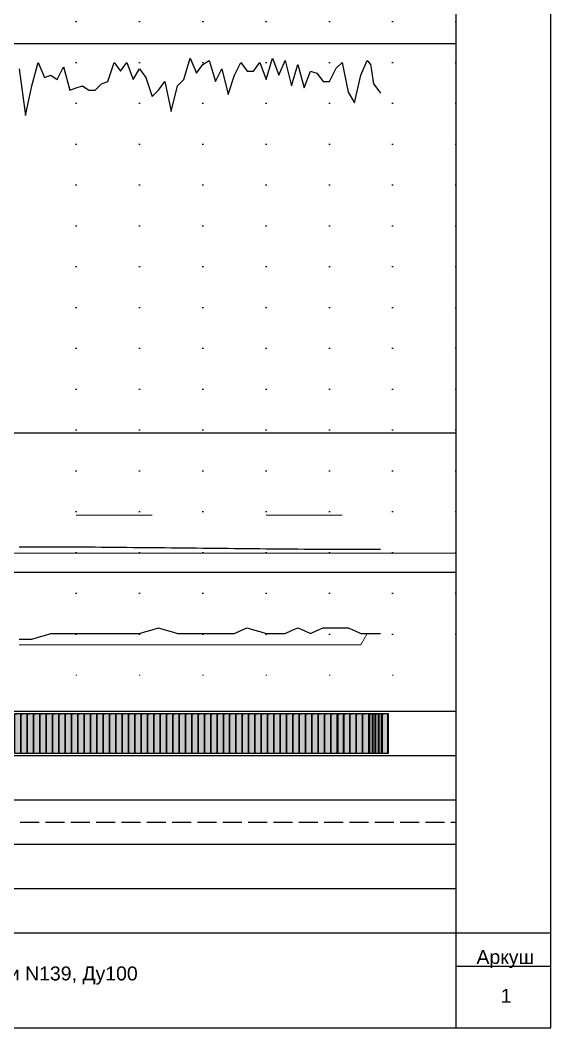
# Model space of a CAD drawing. Header units: millimetres. Extents: x -226 to 1784, y 10 to 1137.
# Drawn here: x 321.1 to 405, y 10.5 to 169.7 of the extents above; entities that cross this region are included whole.
import ezdxf

# ---------------------------------------------------------------- set-up
doc = ezdxf.new("R2010")
doc.units = ezdxf.units.MM
for name, pattern in [('ACAD_ISO03W100', [30, 12, -18]), ('DOT', [6.35, 0, -6.35]), ('HID-3', [4, 3, -1])]:
    doc.linetypes.add(name, pattern=pattern)
for name, color, linetype in [('График_G', 1, 'Continuous'), ('График_Rгр.', 79, 'Continuous'), ('График_Глуб', 36, 'Continuous'), ('График_Среза_НеНормативной_Глубины', 10, 'Continuous'), ('Кор сред грунта', 2, 'Continuous'), ('Макет', 7, 'Continuous'), ('Перешкоди', 7, 'Continuous')]:
    doc.layers.add(name, color=color, linetype=linetype)
for name, color, linetype, lineweight in [('График_Rгр_20Ом.', 1, 'Continuous', 0), ('График_Rгр_50Ом.', 76, 'ACAD_ISO03W100', 0), ('График_Нормативной_Глубины', 3, 'Continuous', 0), ('Текст', 7, 'Continuous', 0)]:
    doc.layers.add(name, color=color, linetype=linetype, lineweight=lineweight)
doc.styles.get("Standard").update_dxf_attribs({"font": 'arial.ttf'})

# ---------------------------------------------------------------- blocks, each defined once
blk = doc.blocks.new('Кор_сред_грунта')
at = {"layer": 'Кор сред грунта'}
h = blk.add_hatch(color=256, dxfattribs=at)
h.dxf.hatch_style = 1
h.set_gradient(color1=(255, 255, 0), color2=(255, 255, 0), tint=0.59)
h.paths.add_polyline_path([(1.25, -201.89), (0.25, -201.89), (0.25, -208.09), (1.25, -208.09)])
for p, q in [((0.75, -201.89), (0.25, -201.89)), ((0.25, -201.89), (0.25, -208.09)), ((0.45, -201.89), (0.6, -201.89)), ((1.25, -201.89), (0.75, -201.89)), ((0.9, -201.89), (0.9, -201.89)), ((1.25, -208.09), (1.25, -201.89)), ((0.25, -208.09), (1.25, -208.09))]:
    blk.add_line(p, q, dxfattribs=at)
blk = doc.blocks.new('Кор_выс_грунта')
at = {"layer": 'График_G'}
h = blk.add_hatch(color=1, dxfattribs=at)
h.dxf.hatch_style = 1
h.set_gradient(color1=(255, 0, 0), color2=(255, 10, 10), one_color=1, tint=0.53)
h.paths.add_polyline_path([(1.25, -201.89), (0.75, -201.89), (0.25, -201.89), (0.25, -208.09), (1.25, -208.09)])
at = {"layer": 'График_G', "color": 1}
for p, q in [((1.25, -201.89), (0.25, -201.89)), ((0.25, -201.89), (0.25, -208.09)), ((1.05, -201.89), (0.45, -201.89)), ((1.25, -208.09), (1.25, -201.89)), ((0.25, -208.09), (1.25, -208.09))]:
    blk.add_line(p, q, dxfattribs=at)

msp = doc.modelspace()

# ---------------------------------------------------------------- linework, layer by layer
at = {"layer": 'График_G'}
msp.add_lwpolyline([(321, 161.99), (322, 154.61), (323, 159.31), (324, 162.99), (325, 160.65), (326, 160.98), (327, 160.31), (328, 162.32), (329, 158.64), (330, 158.97), (331, 159.31), (332, 158.64), (333, 158.64), (334, 159.64), (335, 159.98), (336, 162.99), (337, 161.65), (338, 162.99), (339, 160.31), (340, 161.99), (341, 160.65), (342, 157.63), (343, 158.64), (344, 159.98), (345, 155.28), (346, 159.31), (347, 160.31), (348, 163.66), (349, 161.32), (350, 162.66), (351, 163.33), (352, 159.98), (353, 161.99), (354, 157.96), (355, 160.98), (356, 162.99), (357, 161.65), (358, 161.65), (359, 162.99), (360, 160.31), (361, 163.66), (362, 160.98), (363, 163.33), (364, 159.31), (365, 162.66), (366, 158.97), (367, 161.65), (368, 161.32), (369, 159.98), (370, 159.98), (371, 161.99), (371.1, 162.09), (372, 162.99), (373, 158.3), (374, 156.62), (375, 160.98), (376, 163.33), (376.1, 163.2), (376.5, 162.66), (376.6, 162.06), (377, 159.64), (378, 158.3), (378.1, 158.17)], dxfattribs=at)
at = {"layer": 'График_Rгр.'}
msp.add_lwpolyline([(321, 86.5), (322, 86.5), (323, 86.5), (324, 86.5), (325, 86.5), (326, 86.5), (327, 86.5), (328, 86.5), (329, 86.5), (330, 86.5), (331, 86.49), (332, 86.48), (333, 86.47), (334, 86.46), (335, 86.45), (336, 86.44), (337, 86.43), (338, 86.42), (339, 86.41), (340, 86.4), (341, 86.39), (342, 86.38), (343, 86.37), (344, 86.36), (345, 86.35), (346, 86.34), (347, 86.33), (348, 86.32), (349, 86.31), (350, 86.3), (351, 86.29), (352, 86.28), (353, 86.27), (354, 86.26), (355, 86.25), (356, 86.24), (357, 86.23), (358, 86.22), (359, 86.21), (360, 86.2), (361, 86.19), (362, 86.18), (363, 86.17), (364, 86.16), (365, 86.15), (366, 86.14), (367, 86.13), (368, 86.12), (369, 86.11), (370, 86.1), (371, 86.1), (371.1, 86.1), (372, 86.1), (373, 86.1), (374, 86.1), (375, 86.1), (376, 86.1), (376.1, 86.1), (376.5, 86.1), (376.6, 86.1), (377, 86.1), (378, 86.1), (378.1, 86.1)], dxfattribs=at)
at = {"layer": 'График_Rгр_20Ом.'}
msp.add_lwpolyline([(90, 85.5), (390, 85.5)], dxfattribs=at)
at = {"layer": 'График_Rгр_50Ом.'}
msp.add_lwpolyline([(90, 91.5), (390, 91.5)], dxfattribs=at)
at = {"layer": 'График_Глуб'}
msp.add_lwpolyline([(376, 72.8), (376.1, 72.8), (376.5, 72.8), (376.6, 72.8), (377, 72.8), (378, 72.8), (378.1, 72.8)], dxfattribs=at)
at = {"layer": 'График_Нормативной_Глубины'}
msp.add_lwpolyline([(321, 71), (322, 71), (323, 71), (324, 71), (325, 71), (326, 71), (327, 71), (328, 71), (329, 71), (330, 71), (331, 71), (332, 71), (333, 71), (334, 71), (335, 71), (336, 71), (337, 71), (338, 71), (339, 71), (340, 71), (341, 71), (342, 71), (343, 71), (344, 71), (345, 71), (346, 71), (347, 71), (348, 71), (349, 71), (350, 71), (351, 71), (352, 71), (353, 71), (354, 71), (355, 71), (356, 71), (357, 71), (358, 71), (359, 71), (360, 71), (361, 71), (362, 71), (363, 71), (364, 71), (365, 71), (366, 71), (367, 71), (368, 71), (369, 71), (370, 71), (371, 71), (371.1, 71), (372, 71), (373, 71), (374, 71), (375, 71), (376, 72.8), (376.1, 72.8), (376.5, 72.8), (376.6, 72.8), (377, 72.8), (378, 72.8), (378.1, 72.8)], dxfattribs=at)
at = {"layer": 'График_Среза_НеНормативной_Глубины'}
msp.add_lwpolyline([(321, 71.9), (322, 71.9), (323, 71.9), (324, 72.2), (325, 72.5), (326, 72.8), (327, 72.8), (328, 72.8), (329, 72.8), (330, 72.8), (331, 72.8), (332, 72.8), (333, 72.8), (334, 72.8), (335, 72.8), (336, 72.8), (337, 72.8), (338, 72.8), (339, 72.8), (340, 72.8), (341, 73.1), (342, 73.4), (343, 73.7), (344, 73.4), (345, 73.1), (346, 72.8), (347, 72.8), (348, 72.8), (349, 72.8), (350, 72.8), (351, 72.8), (352, 72.8), (353, 72.8), (354, 72.8), (355, 72.8), (356, 73.25), (357, 73.7), (358, 73.4), (359, 73.1), (360, 72.8), (361, 72.8), (362, 72.8), (363, 72.8), (364, 73.25), (365, 73.7), (366, 73.25), (367, 72.8), (368, 73.25), (369, 73.7), (370, 73.7), (371, 73.7), (371.1, 73.7), (372, 73.7), (373, 73.7), (374, 73.25), (375, 72.8), (376, 72.8)], dxfattribs=at)
at = {"layer": 'Макет', "lineweight": -2}
for p, q in [((405, 10.51), (405, 297.48)), ((390, 237.51), (390, 25.51)), ((20, 166.01), (390, 166.01)), ((20, 104.51), (390, 104.51)), ((20, 82.51), (390, 82.51)), ((20, 60.51), (390, 60.51)), ((20, 53.51), (390, 53.51)), ((20, 46.51), (390, 46.51)), ((20, 46.51), (390, 46.51)), ((20, 39.51), (390, 39.51)), ((20, 32.51), (390, 32.51)), ((20, 25.51), (405, 25.51)), ((9.04, 10.51), (405, 10.51))]:
    msp.add_line(p, q, dxfattribs=at)
at = {"layer": 'Макет', "linetype": 'DOT', "lineweight": -2}
for p, q in [((330, 227.51), (330, 60.51)), ((340, 227.51), (340, 60.51)), ((350, 227.51), (350, 60.51)), ((360, 227.51), (360, 60.51)), ((370, 227.51), (370, 60.51)), ((380, 227.51), (380, 60.51)), ((390, 227.51), (390, 60.51))]:
    msp.add_line(p, q, dxfattribs=at)
at = {"layer": 'Макет', "linetype": 'HID-3', "lineweight": -2}
msp.add_line((81.17, 43.01), (390, 43.01), dxfattribs=at)
at = {"layer": 'Макет'}
for points in [[(390, 25.51), (390, 10.51)], [(390, 20.24), (405, 20.24)]]:
    msp.add_lwpolyline(points, dxfattribs=at)

# ---------------------------------------------------------------- block references
at = {"layer": 'Перешкоди'}
for name, p in [('Кор_сред_грунта', (320, 262)), ('Кор_сред_грунта', (321, 262)), ('Кор_сред_грунта', (322, 262)), ('Кор_сред_грунта', (323, 262)), ('Кор_сред_грунта', (324, 262)), ('Кор_сред_грунта', (325, 262)), ('Кор_сред_грунта', (326, 262)), ('Кор_сред_грунта', (327, 262)), ('Кор_сред_грунта', (328, 262)), ('Кор_сред_грунта', (329, 262)), ('Кор_сред_грунта', (330, 262)), ('Кор_сред_грунта', (331, 262)), ('Кор_сред_грунта', (332, 262)), ('Кор_сред_грунта', (333, 262)), ('Кор_сред_грунта', (334, 262)), ('Кор_сред_грунта', (335, 262)), ('Кор_сред_грунта', (336, 262)), ('Кор_сред_грунта', (337, 262)), ('Кор_сред_грунта', (338, 262)), ('Кор_сред_грунта', (339, 262)), ('Кор_сред_грунта', (340, 262)), ('Кор_сред_грунта', (341, 262)), ('Кор_сред_грунта', (342, 262)), ('Кор_сред_грунта', (343, 262)), ('Кор_сред_грунта', (344, 262)), ('Кор_сред_грунта', (345, 262)), ('Кор_сред_грунта', (346, 262)), ('Кор_сред_грунта', (347, 262)), ('Кор_сред_грунта', (348, 262)), ('Кор_сред_грунта', (349, 262)), ('Кор_сред_грунта', (350, 262)), ('Кор_сред_грунта', (351, 262)), ('Кор_сред_грунта', (352, 262)), ('Кор_сред_грунта', (353, 262)), ('Кор_сред_грунта', (354, 262)), ('Кор_сред_грунта', (355, 262)), ('Кор_сред_грунта', (356, 262)), ('Кор_сред_грунта', (357, 262)), ('Кор_сред_грунта', (358, 262)), ('Кор_сред_грунта', (359, 262)), ('Кор_сред_грунта', (360, 262)), ('Кор_сред_грунта', (361, 262)), ('Кор_сред_грунта', (362, 262)), ('Кор_сред_грунта', (363, 262)), ('Кор_сред_грунта', (364, 262)), ('Кор_сред_грунта', (365, 262)), ('Кор_сред_грунта', (366, 262)), ('Кор_сред_грунта', (367, 262)), ('Кор_сред_грунта', (368, 262)), ('Кор_сред_грунта', (369, 262)), ('Кор_сред_грунта', (370, 262)), ('Кор_сред_грунта', (371, 262)), ('Кор_сред_грунта', (371.1, 262)), ('Кор_сред_грунта', (372, 262)), ('Кор_сред_грунта', (373, 262)), ('Кор_сред_грунта', (374, 262)), ('Кор_сред_грунта', (375, 262)), ('Кор_сред_грунта', (376, 262)), ('Кор_сред_грунта', (376.1, 262)), ('Кор_сред_грунта', (376.5, 262)), ('Кор_сред_грунта', (376.6, 262)), ('Кор_сред_грунта', (377, 262)), ('Кор_сред_грунта', (378, 262)), ('Кор_выс_грунта', (378.1, 262))]:
    msp.add_blockref(name, p, dxfattribs=at)

# ---------------------------------------------------------------- texts
at = {"layer": 'Текст'}
msp.add_text('шлейф до свердловини N139, Ду100', height=2.2, dxfattribs=at).set_placement((287, 18))
at = {"layer": 'Текст', "char_height": 2.2, "attachment_point": 1}
for s, insert, width in [('Аркуш', (393.25, 22.8), 5.5314), ('1', (397.07, 16.66), 1.708)]:
    msp.add_mtext(s, dxfattribs=dict(at, insert=insert, width=width))

doc.saveas('drawing.dxf')
